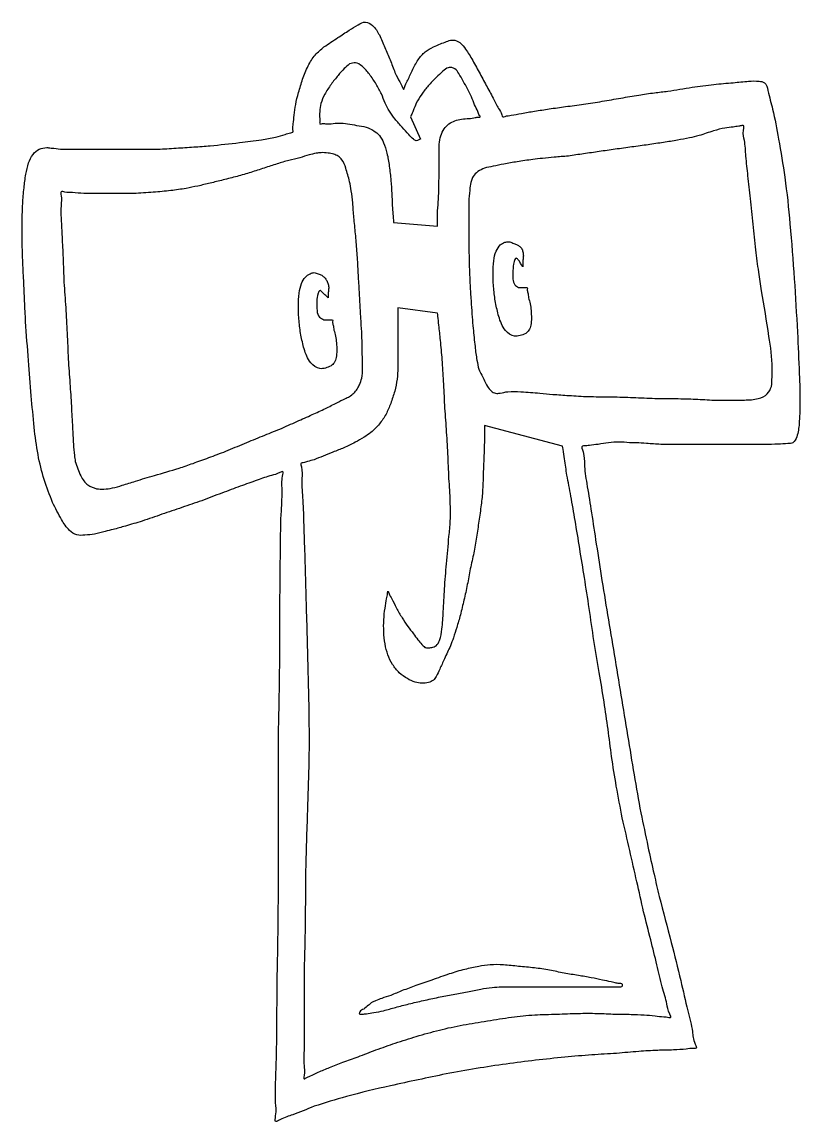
# Model space of a CAD drawing. Extents: x 2 to 748, y 2 to 398.
# Drawn here: x 196.33 to 210.58, y 286.72 to 306.86 of the extents above; entities that cross this region are included whole.
import ezdxf

# ---------------------------------------------------------------- set-up
doc = ezdxf.new("R2010")
doc.units = 0
doc.layers.add('Capa_1', color=7, linetype='CONTINUOUS')

msp = doc.modelspace()

# ---------------------------------------------------------------- linework, layer by layer
at = {"layer": 'Capa_1', "color": 7}
for p, q in [((203.448612, 305.126518), (203.630785, 304.720353)), ((196.786297, 304.564134), (196.786297, 304.564134)), ((203.136316, 303.189418), (203.943082, 303.126929)), ((203.943082, 303.126929), (203.943082, 303.126929)), ((203.943082, 301.533508), (203.214389, 301.627238)), ((203.214389, 301.627238), (203.214389, 300.533715)), ((204.593698, 301.252317), (204.593698, 301.252317)), ((205.55661, 301.158584), (205.55661, 301.158584)), ((201.991231, 300.564959), (201.991231, 300.564959)), ((203.214389, 300.533715), (203.214389, 300.533715)), ((206.233252, 299.096509), (204.801895, 299.471433)), ((197.306791, 298.815319), (197.306791, 298.815319)), ((207.248213, 289.254788), (207.248213, 289.254788))]:
    msp.add_line(p, q, dxfattribs=at)
for points, knots in [([(202.4857, 306.81367), (202.530695, 306.838647), (202.620691, 306.888605), (202.783649, 306.79227), (202.841534, 306.688263), (202.87607, 306.626209)], [0, 0, 0, 0, 0.144336, 0.288685, 0.5022, 0.5022, 0.5022, 0.5022]), ([(201.861106, 306.407505), (201.945811, 306.464378), (202.099242, 306.567398), (202.306986, 306.703568), (202.431585, 306.78033), (202.4857, 306.81367)], [0, 0, 0, 0, 0.306084, 0.554431, 0.745106, 0.745106, 0.745106, 0.745106]), ([(202.87607, 306.626209), (202.91013, 306.549979), (202.977942, 306.398211), (203.073436, 306.169038), (203.132793, 306.015356), (203.162341, 305.938851)], [0, 0, 0, 0, 0.250477, 0.498673, 0.744704, 0.744704, 0.744704, 0.744704]), ([(203.865005, 306.407505), (203.908156, 306.426778), (203.987974, 306.462428), (204.101271, 306.500874), (204.205957, 306.544385), (204.337693, 306.511244), (204.455492, 306.374998), (204.575986, 306.179681), (204.701949, 305.944844), (204.832311, 305.704762), (204.952142, 305.487269), (205.042116, 305.297216), (205.112131, 305.201851), (205.133378, 305.11546), (205.207287, 305.147237), (205.312817, 305.153006), (205.496848, 305.195018), (205.727392, 305.232253), (205.996921, 305.274655), (206.296716, 305.315876), (206.620253, 305.358106), (206.958591, 305.410418), (207.294451, 305.469227), (207.612929, 305.524736), (207.899191, 305.567518), (208.077082, 305.586447), (208.159077, 305.595172)], [0, 0, 0, 0, 0.141482, 0.261705, 0.361088, 0.473625, 0.640579, 0.8848, 1.166263, 1.43886, 1.7026, 1.918698, 2.048356, 2.091576, 2.129803, 2.244485, 2.435621, 2.679213, 2.951342, 3.252078, 3.587665, 3.92997, 4.279098, 4.610539, 4.899826, 5.147179, 5.147179, 5.147179, 5.147179]), ([(201.470736, 305.813877), (201.501396, 305.897292), (201.559306, 306.054851), (201.689512, 306.261416), (201.805498, 306.360162), (201.861106, 306.407505)], [0, 0, 0, 0, 0.266447, 0.503274, 0.721394, 0.721394, 0.721394, 0.721394]), ([(203.162341, 305.938851), (203.191328, 305.8772), (203.237707, 305.77856), (203.289272, 305.700354), (203.319302, 305.606879), (203.347034, 305.708883), (203.400036, 305.792337), (203.475096, 305.981999), (203.574226, 306.164081), (203.7044, 306.322385), (203.813698, 306.380312), (203.865005, 306.407505)], [0, 0, 0, 0, 0.194045, 0.310472, 0.349281, 0.391224, 0.517054, 0.726769, 0.957548, 1.152972, 1.325873, 1.325873, 1.325873, 1.325873]), ([(202.32955, 306.09507), (202.297029, 306.068037), (202.221292, 306.005081), (202.111213, 305.876357), (201.988248, 305.721113), (201.876434, 305.552613), (201.800516, 305.383095), (201.780828, 305.232515), (201.780417, 305.111838), (201.787858, 305.046899), (201.776716, 304.991754), (201.835635, 305.007884), (201.89553, 304.998374), (201.955343, 305.000355), (201.991231, 305.001544)], [0, 0, 0, 0, 0.126678, 0.295012, 0.506432, 0.720828, 0.901335, 1.055823, 1.177325, 1.250227, 1.274527, 1.309227, 1.378626, 1.482725, 1.482725, 1.482725, 1.482725]), ([(202.980169, 305.376467), (202.959434, 305.43382), (202.915866, 305.55433), (202.817091, 305.730942), (202.701191, 305.903921), (202.584672, 306.043775), (202.449011, 306.1343), (202.366635, 306.107249), (202.32955, 306.09507)], [0, 0, 0, 0, 0.182644, 0.383768, 0.605832, 0.803194, 0.939776, 1.051616, 1.051616, 1.051616, 1.051616]), ([(204.203327, 306.032581), (204.180562, 306.032095), (204.118962, 306.03078), (204.024523, 305.950018), (203.957376, 305.884477), (203.917056, 305.845121)], [0, 0, 0, 0, 0.066869, 0.180931, 0.352372, 0.352372, 0.352372, 0.352372]), ([(204.411525, 305.782632), (204.385462, 305.82875), (204.341817, 305.905979), (204.278128, 306.003371), (204.223598, 306.024666), (204.203327, 306.032581)], [0, 0, 0, 0, 0.160741, 0.269175, 0.33333, 0.33333, 0.33333, 0.33333]), ([(203.917056, 305.845121), (203.867782, 305.796386), (203.771592, 305.701248), (203.648377, 305.544242), (203.584193, 305.431679), (203.552711, 305.376467)], [0, 0, 0, 0, 0.207815, 0.405687, 0.59618, 0.59618, 0.59618, 0.59618]), ([(200.976267, 304.751595), (201.035689, 304.7677), (201.130763, 304.793469), (201.223994, 304.833275), (201.301088, 304.839785), (201.283829, 304.919181), (201.306735, 305.012945), (201.312232, 305.172526), (201.342328, 305.363924), (201.394714, 305.583827), (201.444481, 305.734425), (201.470736, 305.813877)], [0, 0, 0, 0, 0.181144, 0.28983, 0.326059, 0.374747, 0.479253, 0.639597, 0.839574, 1.064386, 1.315442, 1.315442, 1.315442, 1.315442]), ([(204.61972, 305.345223), (204.601094, 305.394093), (204.563292, 305.493272), (204.49343, 305.639354), (204.439119, 305.734362), (204.411525, 305.782632)], [0, 0, 0, 0, 0.156854, 0.31833, 0.485105, 0.485105, 0.485105, 0.485105]), ([(208.159077, 305.595172), (208.307364, 305.620372), (208.587898, 305.668047), (208.987092, 305.721833), (209.238518, 305.741967), (209.356211, 305.751391)], [0, 0, 0, 0, 0.451238, 0.853666, 1.207825, 1.207825, 1.207825, 1.207825]), ([(209.356211, 305.751391), (209.451272, 305.762177), (209.61005, 305.780192), (209.796818, 305.786534), (209.959817, 305.761325), (210.007288, 305.530776), (210.100448, 305.208843), (210.155427, 304.905561), (210.189002, 304.720353)], [0, 0, 0, 0, 0.284737, 0.475585, 0.577747, 0.73365, 1.088108, 1.6441, 1.6441, 1.6441, 1.6441]), ([(203.292463, 304.939058), (203.249129, 304.98686), (203.165678, 305.078916), (203.059743, 305.225042), (203.006053, 305.327211), (202.980169, 305.376467)], [0, 0, 0, 0, 0.193511, 0.372661, 0.539436, 0.539436, 0.539436, 0.539436]), ([(203.552711, 305.376467), (203.533434, 305.33018), (203.50259, 305.256121), (203.46789, 305.172805), (203.452468, 305.135776), (203.448612, 305.126518)], [0, 0, 0, 0, 0.150422, 0.240676, 0.27076, 0.27076, 0.27076, 0.27076]), ([(204.515624, 305.095274), (204.555917, 305.100136), (204.620385, 305.107914), (204.677896, 305.124651), (204.733723, 305.122043), (204.694788, 305.172206), (204.675823, 305.23674), (204.641298, 305.303499), (204.61972, 305.345223)], [0, 0, 0, 0, 0.116959, 0.187135, 0.210527, 0.237439, 0.318178, 0.452742, 0.452742, 0.452742, 0.452742]), ([(204.151277, 305.001544), (204.187289, 305.020364), (204.26044, 305.058595), (204.384842, 305.089579), (204.471139, 305.093337), (204.515624, 305.095274)], [0, 0, 0, 0, 0.121597, 0.247, 0.380423, 0.380423, 0.380423, 0.380423]), ([(201.991231, 305.001544), (202.039376, 305.006384), (202.1395, 305.01645), (202.297265, 305.004404), (202.404003, 304.98199), (202.459674, 304.970299)], [0, 0, 0, 0, 0.144956, 0.301451, 0.472051, 0.472051, 0.472051, 0.472051]), ([(202.459674, 304.970299), (202.518177, 304.961425), (202.627009, 304.944915), (202.771526, 304.881779), (202.886405, 304.784507), (202.965636, 304.639441), (203.023486, 304.448381), (203.06124, 304.215679), (203.087611, 303.967464), (203.106555, 303.727776), (203.109085, 303.574784), (203.11029, 303.501853)], [0, 0, 0, 0, 0.176937, 0.329152, 0.466933, 0.620222, 0.817273, 1.064119, 1.326084, 1.566245, 1.785026, 1.785026, 1.785026, 1.785026]), ([(203.630785, 304.720353), (203.627893, 304.71918), (203.616325, 304.714488), (203.590339, 304.705651), (203.548649, 304.676995), (203.480777, 304.732381), (203.399242, 304.812522), (203.332726, 304.891345), (203.292463, 304.939058)], [0, 0, 0, 0, 0.009344, 0.037375, 0.084093, 0.143089, 0.263368, 0.447846, 0.447846, 0.447846, 0.447846]), ([(203.969104, 304.62662), (203.977197, 304.678084), (203.992498, 304.775379), (204.053629, 304.907774), (204.11927, 304.970808), (204.151277, 305.001544)], [0, 0, 0, 0, 0.156023, 0.29497, 0.427195, 0.427195, 0.427195, 0.427195]), ([(209.356211, 304.939058), (209.305877, 304.934535), (209.184177, 304.923598), (208.975999, 304.865224), (208.819941, 304.812614), (208.73162, 304.782839)], [0, 0, 0, 0, 0.151363, 0.365973, 0.645801, 0.645801, 0.645801, 0.645801]), ([(209.876705, 301.939676), (209.858819, 302.054161), (209.81986, 302.303515), (209.76904, 302.709898), (209.720083, 303.159352), (209.672875, 303.611111), (209.631688, 304.030466), (209.587958, 304.376306), (209.576867, 304.675201), (209.523388, 304.819361), (209.565744, 304.979775), (209.502937, 304.962358), (209.444973, 304.955422), (209.39035, 304.945352), (209.356211, 304.939058)], [0, 0, 0, 0, 0.347598, 0.757086, 1.22862, 1.703298, 2.12213, 2.485118, 2.771247, 2.959509, 3.049953, 3.07049, 3.1321, 3.234785, 3.234785, 3.234785, 3.234785]), ([(199.779134, 304.595379), (199.958444, 304.614619), (200.271119, 304.648169), (200.670979, 304.69615), (200.889626, 304.735859), (200.976267, 304.751595)], [0, 0, 0, 0, 0.54107, 0.943498, 1.207628, 1.207628, 1.207628, 1.207628]), ([(203.943082, 303.408122), (203.948317, 303.478684), (203.958952, 303.622009), (203.967297, 303.840833), (203.969572, 304.060759), (203.968999, 304.270212), (203.969125, 304.457674), (203.969111, 304.57339), (203.969104, 304.62662)], [0, 0, 0, 0, 0.212254, 0.431131, 0.656797, 0.872031, 1.059492, 1.219181, 1.219181, 1.219181, 1.219181]), ([(208.73162, 304.782839), (208.672936, 304.768443), (208.542746, 304.736506), (208.325409, 304.69628), (208.072629, 304.655915), (207.793858, 304.615564), (207.498967, 304.573502), (207.200806, 304.534171), (206.905997, 304.491509), (206.619695, 304.450059), (206.430837, 304.42187), (206.337351, 304.407915)], [0, 0, 0, 0, 0.181242, 0.40208, 0.662786, 0.94921, 1.247083, 1.556413, 1.851425, 2.140711, 2.424275, 2.424275, 2.424275, 2.424275]), ([(210.189002, 304.720353), (210.228914, 304.486937), (210.317114, 303.971119), (210.406179, 303.115476), (210.477196, 302.169337), (210.531115, 301.255135), (210.566559, 300.494092), (210.584631, 299.936716), (210.571607, 299.545877), (210.545822, 299.306567), (210.469802, 299.146469), (210.32687, 299.140948), (210.158126, 299.127152), (209.916564, 299.127967), (209.632074, 299.127688), (209.319526, 299.127773), (208.994773, 299.127748), (208.667035, 299.127755), (208.34607, 299.127753), (208.134016, 299.127753), (208.028953, 299.127753)], [0, 0, 0, 0, 0.710255, 1.569561, 2.579321, 3.556527, 4.317578, 4.862727, 5.234461, 5.47789, 5.607533, 5.701679, 5.875489, 6.129977, 6.419139, 6.731435, 7.066864, 7.393619, 7.71459, 8.029777, 8.029777, 8.029777, 8.029777]), ([(196.447977, 304.282941), (196.471746, 304.337335), (196.515172, 304.436717), (196.63871, 304.546951), (196.737275, 304.558427), (196.786297, 304.564134)], [0, 0, 0, 0, 0.177302, 0.323942, 0.469036, 0.469036, 0.469036, 0.469036]), ([(196.786297, 304.564134), (196.796899, 304.562977), (196.83931, 304.558348), (196.934733, 304.547934), (197.019555, 304.538676), (197.072568, 304.53289)], [0, 0, 0, 0, 0.031997, 0.127987, 0.287971, 0.287971, 0.287971, 0.287971]), ([(197.072568, 304.53289), (197.146786, 304.53289), (197.304862, 304.53289), (197.556434, 304.53289), (197.839813, 304.53289), (198.149218, 304.53289), (198.478864, 304.53289), (198.702483, 304.53289), (198.816221, 304.53289)], [0, 0, 0, 0, 0.222656, 0.474227, 0.754715, 1.072794, 1.40244, 1.743653, 1.743653, 1.743653, 1.743653]), ([(198.816221, 304.53289), (198.928999, 304.53976), (199.148794, 304.55315), (199.469771, 304.573923), (199.677932, 304.58836), (199.779134, 304.595379)], [0, 0, 0, 0, 0.338961, 0.660607, 0.964942, 0.964942, 0.964942, 0.964942]), ([(202.121352, 304.407915), (202.094771, 304.42073), (202.036156, 304.448986), (201.929271, 304.465772), (201.821371, 304.474606), (201.704609, 304.459618), (201.574601, 304.426001), (201.475379, 304.39461), (201.418688, 304.376674)], [0, 0, 0, 0, 0.088093, 0.194255, 0.321676, 0.411919, 0.545741, 0.724117, 0.724117, 0.724117, 0.724117]), ([(196.395926, 301.377292), (196.39012, 301.502265), (196.378509, 301.752211), (196.361497, 302.12715), (196.34281, 302.503092), (196.330603, 302.868786), (196.330027, 303.212663), (196.341536, 303.527686), (196.363434, 303.811524), (196.395168, 304.062682), (196.431384, 304.213736), (196.447977, 304.282941)], [0, 0, 0, 0, 0.375324, 0.750648, 1.125971, 1.504542, 1.848222, 2.157402, 2.449925, 2.70227, 2.915636, 2.915636, 2.915636, 2.915636]), ([(201.418688, 304.376674), (201.352038, 304.361033), (201.212136, 304.328203), (200.995246, 304.264977), (200.764285, 304.187852), (200.521674, 304.107439), (200.269915, 304.03456), (200.099279, 303.991958), (200.013354, 303.970506)], [0, 0, 0, 0, 0.205357, 0.431052, 0.67741, 0.935844, 1.197766, 1.463439, 1.463439, 1.463439, 1.463439]), ([(202.407626, 303.283148), (202.401624, 303.372329), (202.39069, 303.534782), (202.365836, 303.753734), (202.327199, 303.967657), (202.269245, 304.15632), (202.215786, 304.329719), (202.146299, 304.387258), (202.121352, 304.407915)], [0, 0, 0, 0, 0.268071, 0.488319, 0.661371, 0.917433, 1.088372, 1.184115, 1.184115, 1.184115, 1.184115]), ([(204.958042, 304.220455), (204.905156, 304.211691), (204.807112, 304.195444), (204.679959, 304.13117), (204.595841, 304.049553), (204.552164, 303.942378), (204.531837, 303.804524), (204.521644, 303.692809), (204.515624, 303.626827)], [0, 0, 0, 0, 0.15996, 0.296541, 0.421728, 0.501268, 0.639136, 0.838044, 0.838044, 0.838044, 0.838044]), ([(206.337351, 304.407915), (206.251545, 304.401221), (206.093336, 304.388877), (205.876384, 304.368457), (205.648728, 304.341589), (205.412528, 304.306838), (205.169154, 304.266989), (205.023481, 304.234879), (204.958042, 304.220455)], [0, 0, 0, 0, 0.258197, 0.476068, 0.653684, 0.945832, 1.192275, 1.393269, 1.393269, 1.393269, 1.393269]), ([(199.336713, 303.814287), (199.243308, 303.800829), (199.043493, 303.77204), (198.722149, 303.74203), (198.494328, 303.727987), (198.3738, 303.720557)], [0, 0, 0, 0, 0.283074, 0.605562, 0.967833, 0.967833, 0.967833, 0.967833]), ([(200.013354, 303.970506), (199.934382, 303.950571), (199.780595, 303.911752), (199.555047, 303.859457), (199.408099, 303.829056), (199.336713, 303.814287)], [0, 0, 0, 0, 0.244347, 0.475828, 0.694516, 0.694516, 0.694516, 0.694516]), ([(197.462938, 303.720557), (197.391505, 303.728475), (197.272481, 303.741667), (197.150021, 303.736195), (197.027612, 303.771637), (197.059755, 303.636139), (197.03922, 303.491004), (197.04376, 303.342762), (197.046542, 303.251903)], [0, 0, 0, 0, 0.20892, 0.348108, 0.417595, 0.487025, 0.653658, 0.917493, 0.917493, 0.917493, 0.917493]), ([(198.3738, 303.720557), (198.259099, 303.720557), (198.043191, 303.720557), (197.73957, 303.720557), (197.550651, 303.720557), (197.462938, 303.720557)], [0, 0, 0, 0, 0.344103, 0.647724, 0.910862, 0.910862, 0.910862, 0.910862]), ([(204.515624, 303.626827), (204.515616, 303.546982), (204.515599, 303.38035), (204.515738, 303.119987), (204.515154, 302.842263), (204.517446, 302.554075), (204.526189, 302.262406), (204.540669, 301.976591), (204.557972, 301.708172), (204.57481, 301.468585), (204.587736, 301.320576), (204.593698, 301.252317)], [0, 0, 0, 0, 0.239534, 0.499897, 0.781088, 1.072709, 1.364446, 1.656412, 1.931208, 2.171369, 2.376921, 2.376921, 2.376921, 2.376921]), ([(203.11029, 303.501853), (203.115094, 303.448624), (203.12303, 303.360702), (203.132574, 303.25661), (203.135413, 303.205623), (203.136316, 303.189418)], [0, 0, 0, 0, 0.160342, 0.264847, 0.313535, 0.313535, 0.313535, 0.313535]), ([(203.943082, 303.126929), (203.943082, 303.137344), (203.943082, 303.179002), (203.943082, 303.272733), (203.943082, 303.35605), (203.943082, 303.408122)], [0, 0, 0, 0, 0.031244, 0.124975, 0.281193, 0.281193, 0.281193, 0.281193]), ([(197.046542, 303.251903), (197.052516, 303.144296), (197.065615, 302.90831), (197.082527, 302.522939), (197.092977, 302.245173), (197.098593, 302.095891)], [0, 0, 0, 0, 0.323316, 0.709044, 1.157204, 1.157204, 1.157204, 1.157204]), ([(202.563773, 300.783664), (202.563106, 300.845001), (202.561645, 300.979296), (202.552312, 301.198038), (202.536829, 301.453666), (202.520221, 301.737159), (202.502788, 302.039176), (202.48555, 302.351673), (202.467024, 302.667777), (202.441326, 302.980341), (202.418696, 303.183679), (202.407626, 303.283148)], [0, 0, 0, 0, 0.184013, 0.402889, 0.656721, 0.952308, 1.254827, 1.564278, 1.891227, 2.204745, 2.504984, 2.504984, 2.504984, 2.504984]), ([(205.088167, 302.78325), (205.114998, 302.800387), (205.16402, 302.831699), (205.250683, 302.846576), (205.298744, 302.825073), (205.322387, 302.814494)], [0, 0, 0, 0, 0.09523, 0.173995, 0.250261, 0.250261, 0.250261, 0.250261]), ([(205.322387, 302.814494), (205.343985, 302.807198), (205.384836, 302.793399), (205.437305, 302.761272), (205.486492, 302.720132), (205.506752, 302.65398), (205.517019, 302.57964), (205.508835, 302.528682), (205.50456, 302.502059)], [0, 0, 0, 0, 0.0681, 0.128806, 0.184458, 0.255365, 0.32878, 0.409095, 0.409095, 0.409095, 0.409095]), ([(205.062141, 301.471022), (205.041192, 301.555173), (204.999073, 301.724359), (204.966042, 301.986066), (204.95375, 302.243279), (204.965887, 302.471779), (204.998595, 302.659612), (205.061394, 302.746295), (205.088167, 302.78325)], [0, 0, 0, 0, 0.259934, 0.522599, 0.790156, 1.030125, 1.212407, 1.347869, 1.347869, 1.347869, 1.347869]), ([(205.50456, 302.502059), (205.504938, 302.47759), (205.505543, 302.438439), (205.502956, 302.405851), (205.506482, 302.369516), (205.487946, 302.408039), (205.464059, 302.437208), (205.438508, 302.494097), (205.37132, 302.560914), (205.330105, 302.430138), (205.322234, 302.31992), (205.314587, 302.173157), (205.340808, 302.04784), (205.400489, 302.016022), (205.426486, 302.002161)], [0, 0, 0, 0, 0.06943, 0.111088, 0.124975, 0.141348, 0.190467, 0.272332, 0.330173, 0.401649, 0.563006, 0.722695, 0.832468, 0.917194, 0.917194, 0.917194, 0.917194]), ([(201.496762, 300.877394), (201.47582, 300.961537), (201.433717, 301.130708), (201.400565, 301.392536), (201.388723, 301.649296), (201.399458, 301.879211), (201.435804, 302.063376), (201.510336, 302.187598), (201.596338, 302.252348), (201.68357, 302.282697), (201.733118, 302.26206), (201.757007, 302.25211)], [0, 0, 0, 0, 0.259936, 0.5226, 0.790156, 1.030127, 1.21241, 1.347872, 1.452449, 1.533253, 1.608485, 1.608485, 1.608485, 1.608485]), ([(201.757007, 302.25211), (201.778825, 302.244012), (201.821597, 302.228136), (201.875347, 302.184123), (201.916088, 302.127931), (201.942408, 302.061164), (201.951348, 301.985783), (201.943355, 301.934975), (201.93918, 301.908431)], [0, 0, 0, 0, 0.069414, 0.136082, 0.204814, 0.27572, 0.349136, 0.429451, 0.429451, 0.429451, 0.429451]), ([(197.098593, 302.095891), (197.109607, 301.942015), (197.131791, 301.632079), (197.157738, 301.163368), (197.170328, 300.848483), (197.176667, 300.689933)], [0, 0, 0, 0, 0.462804, 0.932179, 1.408205, 1.408205, 1.408205, 1.408205]), ([(205.426486, 302.002161), (205.456016, 302.002823), (205.503265, 302.003881), (205.551113, 301.999358), (205.592499, 302.006508), (205.579847, 301.951517), (205.598441, 301.898653), (205.604861, 301.845908), (205.608659, 301.814701)], [0, 0, 0, 0, 0.086748, 0.138797, 0.156147, 0.190983, 0.254069, 0.345478, 0.345478, 0.345478, 0.345478]), ([(201.835081, 301.908431), (201.818861, 301.928533), (201.785723, 301.969603), (201.73534, 301.858033), (201.730958, 301.745598), (201.723502, 301.594944), (201.759775, 301.454973), (201.829841, 301.422862), (201.861106, 301.408533)], [0, 0, 0, 0, 0.059989, 0.122564, 0.266764, 0.443834, 0.56633, 0.665039, 0.665039, 0.665039, 0.665039]), ([(201.93918, 301.908431), (201.939529, 301.890289), (201.940088, 301.861262), (201.937698, 301.835386), (201.941154, 301.808551), (201.916594, 301.83949), (201.887232, 301.858745), (201.855139, 301.889321), (201.835081, 301.908431)], [0, 0, 0, 0, 0.052072, 0.083316, 0.09373, 0.109294, 0.155987, 0.233808, 0.233808, 0.233808, 0.233808]), ([(205.608659, 301.814701), (205.619233, 301.777869), (205.641431, 301.700553), (205.656932, 301.574522), (205.663272, 301.442919), (205.655288, 301.321109), (205.624877, 301.217231), (205.57788, 301.176857), (205.55661, 301.158584)], [0, 0, 0, 0, 0.114791, 0.240964, 0.379945, 0.50891, 0.608858, 0.691487, 0.691487, 0.691487, 0.691487]), ([(210.058878, 300.190035), (210.066612, 300.301185), (210.08794, 300.607716), (210.001317, 301.192825), (209.92295, 301.66251), (209.876705, 301.939676)], [0, 0, 0, 0, 0.333578, 0.919944, 1.764118, 1.764118, 1.764118, 1.764118]), ([(201.861106, 301.408533), (201.890637, 301.409194), (201.937886, 301.410252), (201.985735, 301.405729), (202.027122, 301.41288), (202.014469, 301.35789), (202.033063, 301.305026), (202.039481, 301.25228), (202.043279, 301.221073)], [0, 0, 0, 0, 0.08675, 0.1388, 0.15615, 0.190984, 0.25407, 0.34548, 0.34548, 0.34548, 0.34548]), ([(204.073203, 299.846356), (204.067024, 299.992187), (204.055248, 300.270105), (204.029631, 300.665993), (203.998508, 301.008394), (203.969965, 301.274292), (203.952726, 301.440935), (203.94501, 301.514993), (203.943082, 301.533508)], [0, 0, 0, 0, 0.437878, 0.834485, 1.190005, 1.469226, 1.636758, 1.692602, 1.692602, 1.692602, 1.692602]), ([(205.55661, 301.158584), (205.487319, 301.129123), (205.353993, 301.072437), (205.143134, 301.226727), (205.092327, 301.379974), (205.062141, 301.471022)], [0, 0, 0, 0, 0.21098, 0.40595, 0.691351, 0.691351, 0.691351, 0.691351]), ([(196.552073, 299.440188), (196.534347, 299.632245), (196.496774, 300.039322), (196.445285, 300.685102), (196.412926, 301.138889), (196.395926, 301.377292)], [0, 0, 0, 0, 0.578616, 1.226412, 1.943435, 1.943435, 1.943435, 1.943435]), ([(202.043279, 301.221073), (202.053853, 301.184241), (202.076051, 301.106925), (202.091552, 300.980894), (202.097893, 300.849291), (202.089908, 300.727481), (202.059497, 300.623604), (202.0125, 300.583231), (201.991231, 300.564959)], [0, 0, 0, 0, 0.114791, 0.240964, 0.379945, 0.50891, 0.608857, 0.691485, 0.691485, 0.691485, 0.691485]), ([(204.593698, 301.252317), (204.604783, 301.141206), (204.624217, 300.946413), (204.655003, 300.695456), (204.685509, 300.557885), (204.697797, 300.50247)], [0, 0, 0, 0, 0.335066, 0.587412, 0.75762, 0.75762, 0.75762, 0.75762]), ([(201.991231, 300.564959), (201.921939, 300.535497), (201.788614, 300.47881), (201.577754, 300.633099), (201.526947, 300.786346), (201.496762, 300.877394)], [0, 0, 0, 0, 0.210981, 0.405949, 0.691351, 0.691351, 0.691351, 0.691351]), ([(202.511722, 300.22128), (202.527059, 300.260189), (202.565534, 300.357804), (202.572274, 300.550456), (202.566884, 300.698323), (202.563773, 300.783664)], [0, 0, 0, 0, 0.12478, 0.313042, 0.57, 0.57, 0.57, 0.57]), ([(197.176667, 300.689933), (197.187509, 300.541832), (197.208511, 300.254969), (197.235064, 299.838408), (197.252681, 299.46786), (197.270067, 299.167059), (197.282678, 298.957991), (197.300543, 298.852291), (197.306791, 298.815319)], [0, 0, 0, 0, 0.445491, 0.862885, 1.252221, 1.558205, 1.767216, 1.879651, 1.879651, 1.879651, 1.879651]), ([(203.214389, 300.533715), (203.211402, 300.462946), (203.205278, 300.317838), (203.160122, 300.097262), (203.110058, 299.95229), (203.084265, 299.877601)], [0, 0, 0, 0, 0.212254, 0.435219, 0.672164, 0.672164, 0.672164, 0.672164]), ([(204.697797, 300.50247), (204.715146, 300.467755), (204.749845, 300.398325), (204.801894, 300.29418), (204.836594, 300.22475), (204.853944, 300.190035)], [0, 0, 0, 0, 0.116428, 0.232855, 0.349281, 0.349281, 0.349281, 0.349281]), ([(202.32955, 300.002572), (202.35635, 300.023666), (202.408028, 300.064342), (202.470902, 300.138319), (202.498313, 300.194027), (202.511722, 300.22128)], [0, 0, 0, 0, 0.102207, 0.197087, 0.287953, 0.287953, 0.287953, 0.287953]), ([(204.853944, 300.190035), (204.875913, 300.160492), (204.915506, 300.107248), (205.001282, 300.056083), (205.059729, 300.062122), (205.088167, 300.065061)], [0, 0, 0, 0, 0.110307, 0.1988, 0.282658, 0.282658, 0.282658, 0.282658]), ([(208.965841, 299.940086), (209.061278, 299.940018), (209.223233, 299.939903), (209.422638, 299.940485), (209.611425, 299.938893), (209.7927, 299.94999), (209.992372, 300.029311), (210.037827, 300.139162), (210.058878, 300.190035)], [0, 0, 0, 0, 0.286272, 0.485794, 0.598568, 0.851668, 1.036352, 1.195656, 1.195656, 1.195656, 1.195656]), ([(201.887132, 299.783867), (201.957465, 299.819786), (202.076632, 299.880643), (202.223461, 299.954981), (202.301524, 299.99), (202.32955, 300.002572)], [0, 0, 0, 0, 0.236939, 0.401447, 0.493588, 0.493588, 0.493588, 0.493588]), ([(205.088167, 300.065061), (205.134245, 300.075992), (205.259392, 300.105681), (205.505782, 300.091667), (205.78018, 300.068771), (206.07308, 300.041559), (206.368072, 300.021645), (206.584085, 300.009296), (206.701696, 300.002572)], [0, 0, 0, 0, 0.141548, 0.384445, 0.73255, 0.970577, 1.266258, 1.619652, 1.619652, 1.619652, 1.619652]), ([(206.701696, 300.002572), (206.829897, 300.00187), (207.088268, 300.000454), (207.478714, 299.989941), (207.740774, 299.977566), (207.872806, 299.971331)], [0, 0, 0, 0, 0.384602, 0.775112, 1.171645, 1.171645, 1.171645, 1.171645]), ([(201.054343, 299.408947), (201.158481, 299.455144), (201.355379, 299.54249), (201.633056, 299.667298), (201.80621, 299.746741), (201.887132, 299.783867)], [0, 0, 0, 0, 0.341775, 0.646206, 0.9133, 0.9133, 0.9133, 0.9133]), ([(203.084265, 299.877601), (203.05796, 299.810292), (203.005517, 299.676096), (202.879075, 299.497445), (202.741802, 299.356084), (202.585953, 299.250993), (202.420317, 299.15779), (202.294327, 299.09797), (202.225451, 299.065268)], [0, 0, 0, 0, 0.216057, 0.430755, 0.651632, 0.803265, 0.992875, 1.221535, 1.221535, 1.221535, 1.221535]), ([(204.151277, 298.502881), (204.144939, 298.654489), (204.132356, 298.955495), (204.106413, 299.403382), (204.084219, 299.699424), (204.073203, 299.846356)], [0, 0, 0, 0, 0.455218, 0.903798, 1.345827, 1.345827, 1.345827, 1.345827]), ([(207.872806, 299.971331), (208.00197, 299.970666), (208.252632, 299.969376), (208.617096, 299.959407), (208.852127, 299.946386), (208.965841, 299.940086)], [0, 0, 0, 0, 0.387493, 0.751987, 1.09364, 1.09364, 1.09364, 1.09364]), ([(196.890395, 298.065472), (196.836131, 298.203261), (196.724174, 298.487542), (196.613459, 298.949837), (196.572993, 299.273078), (196.552073, 299.440188)], [0, 0, 0, 0, 0.443878, 0.915789, 1.420886, 1.420886, 1.420886, 1.420886]), ([(200.065405, 299.002779), (200.179091, 299.050346), (200.402361, 299.143763), (200.731987, 299.279221), (200.948265, 299.366258), (201.054343, 299.408947)], [0, 0, 0, 0, 0.369708, 0.726074, 1.06911, 1.06911, 1.06911, 1.06911]), ([(204.801895, 299.471433), (204.801896, 299.465647), (204.801898, 299.442503), (204.801842, 299.390431), (204.80233, 299.296686), (204.798145, 299.133501), (204.78912, 298.873152), (204.7808, 298.660253), (204.77587, 298.534125)], [0, 0, 0, 0, 0.017358, 0.069431, 0.156219, 0.29858, 0.559087, 0.937757, 0.937757, 0.937757, 0.937757]), ([(199.206591, 298.690344), (199.292448, 298.720228), (199.474204, 298.783493), (199.76039, 298.88794), (199.960412, 298.963249), (200.065405, 299.002779)], [0, 0, 0, 0, 0.272724, 0.57735, 0.913913, 0.913913, 0.913913, 0.913913]), ([(202.225451, 299.065268), (202.158944, 299.038653), (202.031713, 298.987737), (201.84954, 298.914834), (201.733875, 298.868547), (201.678934, 298.84656)], [0, 0, 0, 0, 0.214905, 0.411123, 0.588655, 0.588655, 0.588655, 0.588655]), ([(206.311325, 298.56537), (206.296867, 298.663729), (206.273734, 298.821103), (206.24771, 298.99815), (206.236144, 299.076837), (206.233252, 299.096509)], [0, 0, 0, 0, 0.298248, 0.477197, 0.536847, 0.536847, 0.536847, 0.536847]), ([(206.883868, 299.127753), (206.829937, 299.122728), (206.743647, 299.114688), (206.654503, 299.09907), (206.565455, 299.10061), (206.638751, 298.925822), (206.621836, 298.734539), (206.655328, 298.532107), (206.67567, 298.409151)], [0, 0, 0, 0, 0.159984, 0.255974, 0.287971, 0.392477, 0.623069, 0.97981, 0.97981, 0.97981, 0.97981]), ([(207.456411, 299.158998), (207.392844, 299.163868), (207.265711, 299.173608), (207.073372, 299.162998), (206.947283, 299.139547), (206.883868, 299.127753)], [0, 0, 0, 0, 0.191131, 0.382263, 0.575651, 0.575651, 0.575651, 0.575651]), ([(208.028953, 299.127753), (207.942215, 299.13365), (207.791916, 299.143869), (207.601089, 299.155566), (207.496901, 299.158037), (207.456411, 299.158998)], [0, 0, 0, 0, 0.260824, 0.451956, 0.573454, 0.573454, 0.573454, 0.573454]), ([(197.306791, 298.815319), (197.335527, 298.726259), (197.385763, 298.570567), (197.515583, 298.373992), (197.640741, 298.33362), (197.697161, 298.315421)], [0, 0, 0, 0, 0.28258, 0.494, 0.667536, 0.667536, 0.667536, 0.667536]), ([(201.678934, 298.84656), (201.638532, 298.835744), (201.571703, 298.817852), (201.500976, 298.789257), (201.424502, 298.790332), (201.471731, 298.650434), (201.443957, 298.471547), (201.478475, 298.119607), (201.487265, 297.686508), (201.507237, 297.163518), (201.522837, 296.589095), (201.540552, 295.975589), (201.557539, 295.340353), (201.575555, 294.697012), (201.588097, 294.070987), (201.588953, 293.487639), (201.576007, 292.943748), (201.556439, 292.40695), (201.539584, 291.844546), (201.528517, 291.455723), (201.522787, 291.254374)], [0, 0, 0, 0, 0.123535, 0.204339, 0.242565, 0.312055, 0.520527, 0.867979, 1.319607, 1.840622, 2.431033, 3.045735, 3.681258, 4.337603, 4.976465, 5.559677, 6.087472, 6.608488, 7.17114, 7.775432, 7.775432, 7.775432, 7.775432]), ([(197.697161, 298.315421), (197.741518, 298.311418), (197.838336, 298.302683), (197.996576, 298.327903), (198.187862, 298.383519), (198.442355, 298.466339), (198.789902, 298.568686), (199.056208, 298.646438), (199.206591, 298.690344)], [0, 0, 0, 0, 0.133196, 0.290727, 0.476479, 0.7311, 1.093387, 1.563374, 1.563374, 1.563374, 1.563374]), ([(201.028318, 293.847591), (201.033388, 294.079025), (201.042718, 294.504843), (201.052002, 295.088005), (201.055598, 295.766375), (201.054336, 296.50526), (201.06576, 297.281325), (201.070901, 297.846112), (201.107275, 298.274296), (201.079253, 298.464975), (201.128137, 298.648971), (201.009135, 298.58489), (200.869938, 298.555462), (200.727175, 298.503879), (200.637948, 298.47164)], [0, 0, 0, 0, 0.694452, 1.27773, 1.749864, 2.728834, 3.499557, 4.062127, 4.461611, 4.701301, 4.781198, 4.836065, 5.000666, 5.275002, 5.275002, 5.275002, 5.275002]), ([(200.637948, 298.47164), (200.534744, 298.434802), (200.318314, 298.357548), (199.980063, 298.232333), (199.745329, 298.143182), (199.622984, 298.096716)], [0, 0, 0, 0, 0.328742, 0.689408, 1.082023, 1.082023, 1.082023, 1.082023]), ([(204.151277, 297.440602), (204.160544, 297.535407), (204.1813, 297.747754), (204.176881, 298.102956), (204.160309, 298.361805), (204.151277, 298.502881)], [0, 0, 0, 0, 0.285601, 0.639694, 1.063849, 1.063849, 1.063849, 1.063849]), ([(204.77587, 298.534125), (204.77397, 298.453071), (204.769944, 298.28134), (204.74239, 298.010169), (204.713165, 297.821175), (204.697797, 297.721792)], [0, 0, 0, 0, 0.24316, 0.515186, 0.81687, 0.81687, 0.81687, 0.81687]), ([(206.545546, 297.221897), (206.517898, 297.392051), (206.465947, 297.711769), (206.388519, 298.159745), (206.335758, 298.436986), (206.311325, 298.56537)], [0, 0, 0, 0, 0.517155, 0.971734, 1.363793, 1.363793, 1.363793, 1.363793]), ([(206.67567, 298.409151), (206.700957, 298.254126), (206.756779, 297.911897), (206.842972, 297.349412), (206.903342, 296.941891), (206.935916, 296.721999)], [0, 0, 0, 0, 0.471217, 1.040252, 1.707126, 1.707126, 1.707126, 1.707126]), ([(197.853308, 297.534332), (197.788014, 297.516091), (197.666388, 297.482112), (197.492608, 297.4643), (197.327843, 297.455396), (197.169389, 297.565899), (197.031762, 297.778628), (196.942897, 297.958941), (196.890395, 298.065472)], [0, 0, 0, 0, 0.202549, 0.377293, 0.527818, 0.680485, 0.927271, 1.28359, 1.28359, 1.28359, 1.28359]), ([(199.622984, 298.096716), (199.501536, 298.055058), (199.258639, 297.971742), (198.894294, 297.846768), (198.651398, 297.763451), (198.52995, 297.721792)], [0, 0, 0, 0, 0.385183, 0.770365, 1.155548, 1.155548, 1.155548, 1.155548]), ([(198.52995, 297.721792), (198.427837, 297.691534), (198.25093, 297.639113), (198.025838, 297.574578), (197.901581, 297.545593), (197.853308, 297.534332)], [0, 0, 0, 0, 0.319526, 0.553569, 0.702259, 0.702259, 0.702259, 0.702259]), ([(204.697797, 297.721792), (204.685056, 297.62448), (204.659495, 297.429258), (204.607322, 297.137377), (204.563594, 296.944019), (204.541647, 296.846974)], [0, 0, 0, 0, 0.294403, 0.590618, 0.889083, 0.889083, 0.889083, 0.889083]), ([(203.708858, 295.409768), (203.728139, 295.404864), (203.770446, 295.394101), (203.841147, 295.410741), (203.933498, 295.434372), (203.997044, 295.57077), (204.028566, 295.780392), (204.050496, 296.098651), (204.068788, 296.496481), (204.104925, 296.955), (204.135378, 297.274036), (204.151277, 297.440602)], [0, 0, 0, 0, 0.058762, 0.128939, 0.215724, 0.330334, 0.543093, 0.863532, 1.280753, 1.740304, 2.242339, 2.242339, 2.242339, 2.242339]), ([(206.805795, 295.534743), (206.777152, 295.731502), (206.721184, 296.115962), (206.634621, 296.678397), (206.574745, 297.043738), (206.545546, 297.221897)], [0, 0, 0, 0, 0.596498, 1.165534, 1.70714, 1.70714, 1.70714, 1.70714]), ([(204.541647, 296.846974), (204.523796, 296.750839), (204.488438, 296.560422), (204.427815, 296.279087), (204.382108, 296.094703), (204.359475, 296.003397)], [0, 0, 0, 0, 0.293326, 0.581001, 0.8632, 0.8632, 0.8632, 0.8632]), ([(206.935916, 296.721999), (206.976548, 296.483648), (207.058578, 296.002445), (207.180019, 295.273422), (207.299987, 294.536062), (207.419954, 293.80217), (207.541285, 293.083538), (207.623894, 292.611696), (207.664608, 292.379145)], [0, 0, 0, 0, 0.72537, 1.464434, 2.217198, 2.966536, 3.695328, 4.403591, 4.403591, 4.403591, 4.403591]), ([(203.240415, 294.941115), (203.197565, 294.99156), (203.112021, 295.09227), (203.025124, 295.274668), (202.973104, 295.478727), (202.954313, 295.694767), (202.952141, 295.916099), (202.977084, 296.112661), (203.004013, 296.288423), (203.024828, 296.367892), (203.029781, 296.459529), (203.063879, 296.364666), (203.111498, 296.290013), (203.1588, 296.190541), (203.188364, 296.128371)], [0, 0, 0, 0, 0.197873, 0.395031, 0.599639, 0.826469, 1.045174, 1.258195, 1.434162, 1.539742, 1.574936, 1.613745, 1.730172, 1.924217, 1.924217, 1.924217, 1.924217]), ([(203.188364, 296.128371), (203.222429, 296.068982), (203.28763, 295.955311), (203.391164, 295.798136), (203.46533, 295.70438), (203.500661, 295.659717)], [0, 0, 0, 0, 0.205384, 0.393109, 0.563891, 0.563891, 0.563891, 0.563891]), ([(204.359475, 296.003397), (204.3377, 295.926915), (204.297941, 295.787263), (204.238601, 295.599139), (204.196078, 295.489448), (204.177302, 295.441013)], [0, 0, 0, 0, 0.238577, 0.435628, 0.591439, 0.591439, 0.591439, 0.591439]), ([(203.500661, 295.659717), (203.527271, 295.622442), (203.574872, 295.555762), (203.642812, 295.470475), (203.689157, 295.427878), (203.708858, 295.409768)], [0, 0, 0, 0, 0.137463, 0.245896, 0.326083, 0.326083, 0.326083, 0.326083]), ([(204.177302, 295.441013), (204.14103, 295.359906), (204.076665, 295.215979), (203.987984, 295.028818), (203.929739, 294.895562), (203.868985, 294.799857), (203.770238, 294.760107), (203.654632, 294.748036), (203.520075, 294.770541), (203.378886, 294.837571), (203.289306, 294.904555), (203.240415, 294.941115)], [0, 0, 0, 0, 0.266693, 0.473253, 0.619709, 0.706483, 0.802716, 0.924954, 1.053881, 1.206097, 1.389005, 1.389005, 1.389005, 1.389005]), ([(207.06604, 293.910077), (207.041303, 294.076759), (206.989727, 294.424281), (206.902623, 294.965809), (206.838872, 295.34039), (206.805795, 295.534743)], [0, 0, 0, 0, 0.505519, 1.053978, 1.64542, 1.64542, 1.64542, 1.64542]), ([(201.002292, 289.223543), (201.00752, 289.475799), (201.018072, 289.984909), (201.026487, 290.755615), (201.028812, 291.535566), (201.028189, 292.3155), (201.028349, 293.086174), (201.028328, 293.595329), (201.028318, 293.847591)], [0, 0, 0, 0, 0.756926, 1.52765, 2.312216, 3.096777, 3.867452, 4.62424, 4.62424, 4.62424, 4.62424]), ([(207.326286, 292.285411), (207.288636, 292.479624), (207.21619, 292.853317), (207.128158, 293.394997), (207.086154, 293.743296), (207.06604, 293.910077)], [0, 0, 0, 0, 0.593474, 1.141933, 1.645862, 1.645862, 1.645862, 1.645862]), ([(207.664608, 292.379145), (207.707677, 292.174262), (207.786583, 291.798898), (207.898294, 291.288307), (207.970759, 290.983515), (208.002928, 290.848209)], [0, 0, 0, 0, 0.628085, 1.150709, 1.567933, 1.567933, 1.567933, 1.567933]), ([(207.716657, 290.567016), (207.675277, 290.751021), (207.59094, 291.126053), (207.460782, 291.698845), (207.371654, 292.087551), (207.326286, 292.285411)], [0, 0, 0, 0, 0.565801, 1.153194, 1.76218, 1.76218, 1.76218, 1.76218]), ([(201.522787, 291.254374), (201.522223, 291.049553), (201.521115, 290.646835), (201.512638, 290.053163), (201.501991, 289.664416), (201.496762, 289.473492)], [0, 0, 0, 0, 0.614464, 1.208154, 1.781134, 1.781134, 1.781134, 1.781134]), ([(208.002928, 290.848209), (208.076704, 290.567156), (208.211333, 290.054285), (208.386835, 289.356909), (208.481644, 288.93903), (208.523422, 288.75489)], [0, 0, 0, 0, 0.871732, 1.590752, 2.157196, 2.157196, 2.157196, 2.157196]), ([(208.054979, 289.192299), (208.023406, 289.326587), (207.955831, 289.614005), (207.842646, 290.072162), (207.760246, 290.395809), (207.716657, 290.567016)], [0, 0, 0, 0, 0.413846, 0.885758, 1.415763, 1.415763, 1.415763, 1.415763]), ([(204.697797, 289.567223), (204.611719, 289.549937), (204.428164, 289.513075), (204.14171, 289.427527), (203.943655, 289.355395), (203.838983, 289.317274)], [0, 0, 0, 0, 0.263282, 0.561431, 0.895621, 0.895621, 0.895621, 0.895621]), ([(205.426486, 289.567223), (205.334148, 289.578179), (205.161416, 289.598674), (204.916306, 289.602402), (204.767024, 289.578368), (204.697797, 289.567223)], [0, 0, 0, 0, 0.278982, 0.521878, 0.731919, 0.731919, 0.731919, 0.731919]), ([(206.259275, 289.442248), (206.170799, 289.461785), (205.990937, 289.5015), (205.712708, 289.542768), (205.522977, 289.558978), (205.426486, 289.567223)], [0, 0, 0, 0, 0.271767, 0.552471, 0.842964, 0.842964, 0.842964, 0.842964]), ([(201.496762, 289.473492), (201.49694, 289.296729), (201.497276, 288.963998), (201.495081, 288.491855), (201.501637, 288.106524), (201.485356, 287.778625), (201.514566, 287.637593), (201.480479, 287.489403), (201.54964, 287.535738), (201.628831, 287.565383), (201.707709, 287.605222), (201.757007, 287.630122)], [0, 0, 0, 0, 0.531141, 0.999795, 1.405961, 1.718397, 1.905858, 1.968345, 2.000422, 2.096655, 2.257043, 2.257043, 2.257043, 2.257043]), ([(203.838983, 289.317274), (203.741483, 289.284151), (203.55925, 289.222245), (203.30715, 289.129491), (203.154437, 289.065489), (203.084265, 289.03608)], [0, 0, 0, 0, 0.308921, 0.577387, 0.805621, 0.805621, 0.805621, 0.805621]), ([(207.248213, 289.254788), (207.23761, 289.257103), (207.1952, 289.266363), (207.099762, 289.287125), (206.946829, 289.321042), (206.747518, 289.361671), (206.513179, 289.403038), (206.347041, 289.428694), (206.259275, 289.442248)], [0, 0, 0, 0, 0.032557, 0.130227, 0.293011, 0.502501, 0.740399, 1.006815, 1.006815, 1.006815, 1.006815]), ([(200.976267, 287.442659), (200.981579, 287.605808), (200.993331, 287.966753), (201.000765, 288.560465), (201.001757, 288.990952), (201.002292, 289.223543)], [0, 0, 0, 0, 0.489697, 1.083389, 1.781168, 1.781168, 1.781168, 1.781168]), ([(202.954143, 288.75489), (203.027291, 288.77611), (203.180734, 288.820623), (203.423895, 288.882414), (203.685143, 288.943777), (203.955058, 289.00174), (204.223968, 289.054247), (204.401815, 289.083922), (204.489599, 289.098569)], [0, 0, 0, 0, 0.228475, 0.47928, 0.75255, 1.033523, 1.30744, 1.57442, 1.57442, 1.57442, 1.57442]), ([(204.489599, 289.098569), (204.570358, 289.116879), (204.71956, 289.150707), (204.928176, 289.183893), (205.13046, 289.195018), (205.346488, 289.191383), (205.598054, 289.19259), (205.870833, 289.192215), (206.149393, 289.19232), (206.418315, 289.192294), (206.670851, 289.1923), (206.897362, 289.192299), (207.088209, 289.192299), (207.200019, 289.192299), (207.248213, 289.192299)], [0, 0, 0, 0, 0.248416, 0.458944, 0.632753, 0.855409, 1.106981, 1.387468, 1.67374, 1.942662, 2.194234, 2.431348, 2.622195, 2.766777, 2.766777, 2.766777, 2.766777]), ([(207.196165, 288.692401), (207.292487, 288.691845), (207.469788, 288.690823), (207.713751, 288.681038), (207.910873, 288.664441), (208.066771, 288.642564), (208.151734, 288.641126), (208.231941, 288.620289), (208.156046, 288.756294), (208.146204, 288.907888), (208.090065, 289.08291), (208.054979, 289.192299)], [0, 0, 0, 0, 0.289184, 0.532303, 0.729698, 0.889682, 0.985673, 1.017669, 1.08252, 1.277073, 1.601328, 1.601328, 1.601328, 1.601328]), ([(207.248213, 289.192299), (207.285024, 289.189939), (207.331008, 289.186991), (207.331008, 289.260096), (207.285024, 289.257148), (207.248213, 289.254788)], [0, 0, 0, 0, 0.083602, 0.104432, 0.188034, 0.188034, 0.188034, 0.188034]), ([(203.084265, 289.03608), (203.029017, 289.018132), (202.935582, 288.987779), (202.824168, 288.944569), (202.756878, 288.921441), (202.717365, 288.887432), (202.664775, 288.846634), (202.618636, 288.809403), (202.589799, 288.786134)], [0, 0, 0, 0, 0.17393, 0.294151, 0.360923, 0.383146, 0.449813, 0.560925, 0.560925, 0.560925, 0.560925]), ([(202.589799, 288.786134), (202.562371, 288.774602), (202.524961, 288.758872), (202.497477, 288.68843), (202.579742, 288.693118), (202.655192, 288.699625), (202.791682, 288.723173), (202.894208, 288.743189), (202.954143, 288.75489)], [0, 0, 0, 0, 0.089094, 0.121521, 0.17744, 0.255822, 0.387602, 0.573054, 0.573054, 0.573054, 0.573054]), ([(206.129153, 288.692401), (206.257317, 288.697919), (206.503932, 288.708538), (206.85997, 288.709599), (207.087276, 288.697971), (207.196165, 288.692401)], [0, 0, 0, 0, 0.384838, 0.740508, 1.067557, 1.067557, 1.067557, 1.067557]), ([(208.523422, 288.75489), (208.559088, 288.622615), (208.616154, 288.410974), (208.622033, 288.215963), (208.70439, 288.05783), (208.592416, 288.069165), (208.469821, 288.046781), (208.342655, 288.040323), (208.263176, 288.036287)], [0, 0, 0, 0, 0.391595, 0.626552, 0.704871, 0.751267, 0.890455, 1.122435, 1.122435, 1.122435, 1.122435]), ([(203.552711, 288.286236), (203.693051, 288.325903), (203.975755, 288.405809), (204.410332, 288.499382), (204.705251, 288.544621), (204.853944, 288.567429)], [0, 0, 0, 0, 0.437444, 0.8812, 1.332439, 1.332439, 1.332439, 1.332439]), ([(204.853944, 288.567429), (205.001162, 288.592254), (205.288785, 288.640753), (205.714794, 288.683637), (205.993161, 288.689525), (206.129153, 288.692401)], [0, 0, 0, 0, 0.447834, 0.87494, 1.282897, 1.282897, 1.282897, 1.282897]), ([(202.4857, 287.911312), (202.59439, 287.953579), (202.820206, 288.041392), (203.176247, 288.165807), (203.424324, 288.245165), (203.552711, 288.286236)], [0, 0, 0, 0, 0.349839, 0.726827, 1.13121, 1.13121, 1.13121, 1.13121]), ([(201.757007, 287.630122), (201.826253, 287.659429), (201.975424, 287.722563), (202.218689, 287.815611), (202.393042, 287.878102), (202.4857, 287.911312)], [0, 0, 0, 0, 0.225562, 0.485917, 0.781205, 0.781205, 0.781205, 0.781205]), ([(207.222187, 287.973801), (207.070812, 287.96525), (206.754286, 287.947369), (206.259738, 287.904879), (205.917031, 287.868005), (205.738783, 287.848827)], [0, 0, 0, 0, 0.454834, 0.951054, 1.488881, 1.488881, 1.488881, 1.488881]), ([(208.263176, 288.036287), (208.166763, 288.034674), (207.95448, 288.031124), (207.607363, 288.008592), (207.357074, 287.985985), (207.222187, 287.973801)], [0, 0, 0, 0, 0.289247, 0.636867, 1.043182, 1.043182, 1.043182, 1.043182]), ([(205.738783, 287.848827), (205.558424, 287.826537), (205.195174, 287.781645), (204.648484, 287.698131), (204.283184, 287.632119), (204.099229, 287.598878)], [0, 0, 0, 0, 0.545174, 1.098007, 1.658796, 1.658796, 1.658796, 1.658796]), ([(204.099229, 287.598878), (203.758685, 287.527524), (203.147158, 287.399391), (202.337617, 287.209058), (201.875985, 287.066221), (201.678934, 287.005249)], [0, 0, 0, 0, 1.043912, 1.874589, 2.493249, 2.493249, 2.493249, 2.493249]), ([(201.678934, 287.005249), (201.544917, 286.947425), (201.330489, 286.854905), (201.122901, 286.800522), (200.948492, 286.690868), (200.995778, 286.904471), (200.965877, 287.099832), (200.972339, 287.313039), (200.976267, 287.442659)], [0, 0, 0, 0, 0.420467, 0.672748, 0.756841, 0.864457, 1.10399, 1.475441, 1.475441, 1.475441, 1.475441])]:
    msp.add_open_spline(points, degree=3, knots=knots, dxfattribs=at)

doc.saveas('drawing.dxf')
